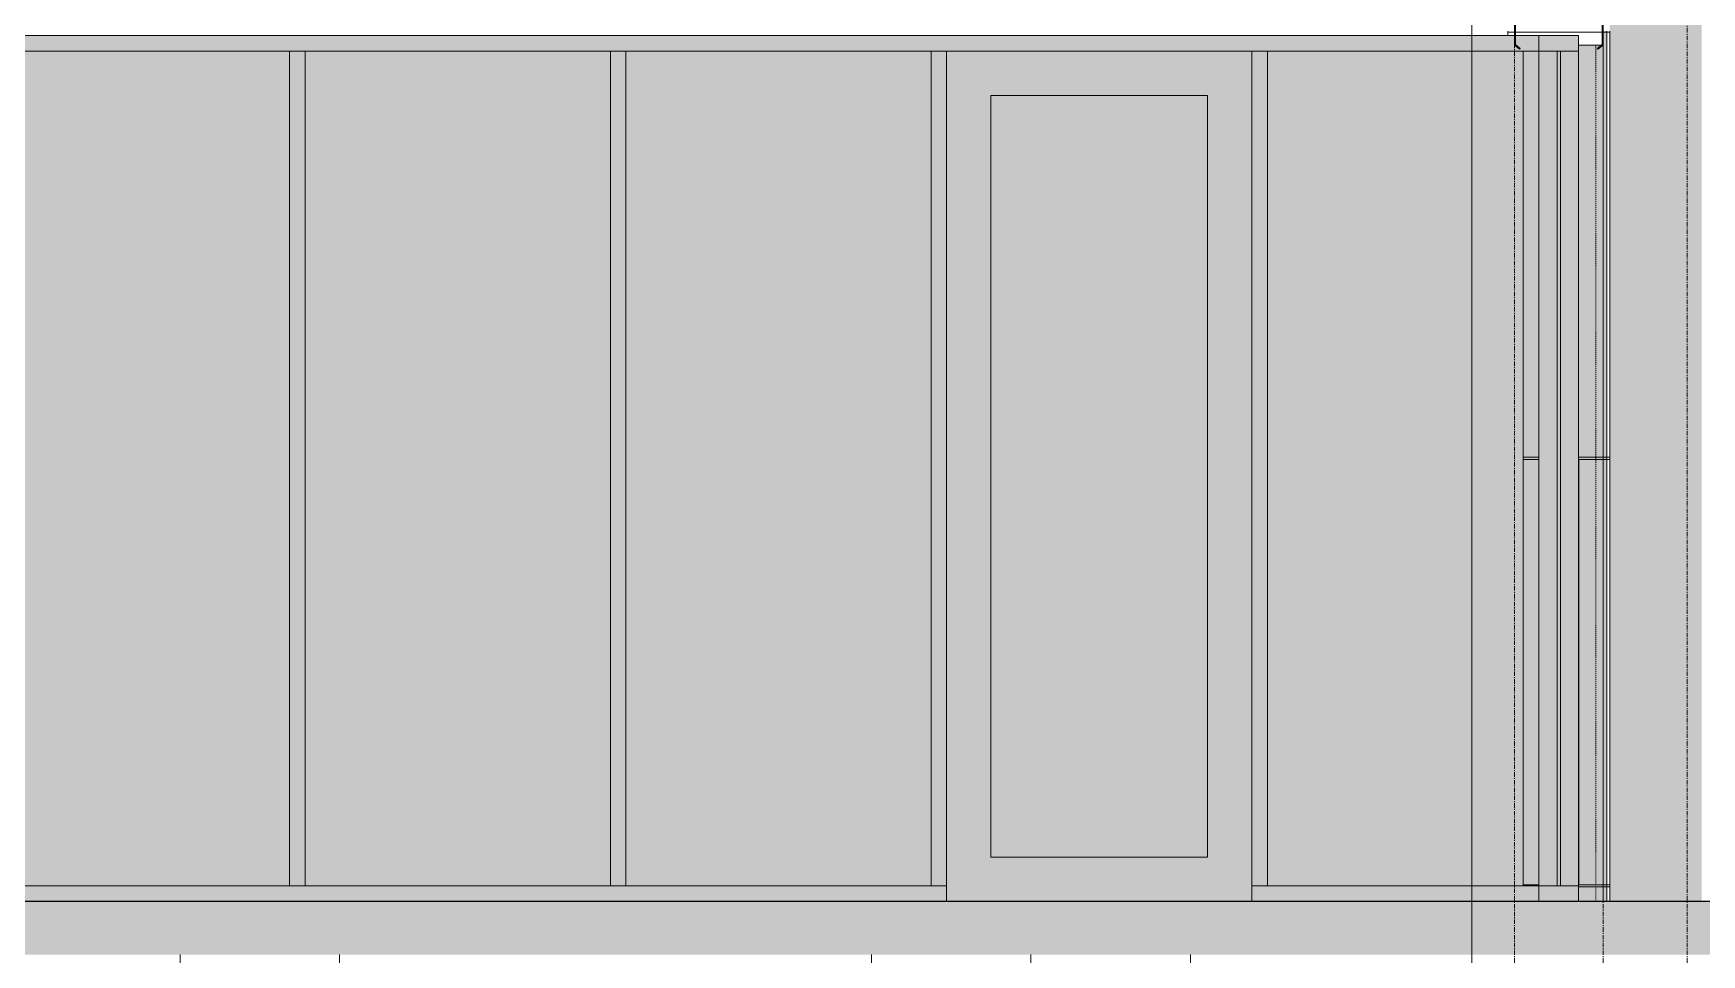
# Model space of a CAD drawing. Header units: inches. Extents: x -23445 to -32, y -314 to 853.
# Drawn here: x -8686.7 to -8498.4, y -6 to 98 of the extents above; entities that cross this region are included whole.
import ezdxf

# ---------------------------------------------------------------- set-up
doc = ezdxf.new("R2010")
doc.units = ezdxf.units.IN
doc.header["$MEASUREMENT"] = 0
doc.linetypes.add('Grid Line 1_2_', pattern=[0.8749999999999999, 0.4999999999999999, -0.125, 0.125, -0.125])
doc.linetypes.add('Hidden 1_8_', pattern=[0.1875, 0.125, -0.06249999999999999])
for name, color, linetype, lineweight in [('A-DOOR', 31, 'Continuous', 9), ('A-FLOR', 192, 'Continuous', 9), ('A-FLOR-LEVL', 51, 'Continuous', 9), ('A-FLOR-PATT', 8, 'Continuous', 25), ('A-GLAZ-CURT', 52, 'Continuous', 9), ('A-GLAZ-CWMG', 51, 'Continuous', 9), ('A-WALL-PATT', 111, 'Continuous', 25), ('C-TOPO', 7, 'Continuous', 9), ('G-ANNO-SYMB', 111, 'Continuous', 9), ('I-WALL', 2, 'Continuous', 9), ('S-BEAM', 12, 'Continuous', 9), ('S-COLS', 52, 'Continuous', 9), ('S-GRID', 1, 'Continuous', 9)]:
    doc.layers.add(name, color=color, linetype=linetype, lineweight=lineweight)

# ---------------------------------------------------------------- blocks, each defined once
blk = doc.blocks.new('Struct_Xcel_Sports Complex_rvt-4-Building Section - North_South looking West _ Fitness Center')
at = {"layer": 'A-FLOR-PATT', "lineweight": 9}
h = blk.add_hatch(dxfattribs=at)
h.set_pattern_fill('FP_51', style=0, pattern_type=2)
h.set_pattern_definition([(49.99999999999999, (-21606.148, 72.082), (55.08540092433552, -4.819842010399984), [5.76, -63.36]), (355, (-21606.148, 72.082), (-10.65568887076341, 57.76853117995548), [4.608000000000001, -50.688]), (100.451, (-21601.557, 71.681), (44.42946763329039, 52.94866132228842), [4.895, -53.848]), (46.184, (-21606.148, 87.44200000000001), (81.96444173651602, -12.71212223907837), [8.64, -95.04]), (96.636, (-21599.317, 86.383), (71.78149636030851, 74.81237833590787), [7.343, -80.77199999999999]), (351.184, (-21606.148, 87.44200000000001), (71.78194683429966, 74.81243234033883), [6.912000000000001, -76.032]), (21, (-21598.468, 83.602), (45.84207144938917, -30.92146111083851), [5.76, -63.36]), (326, (-21598.468, 83.602), (18.68706418402729, 55.69147629738364), [4.608000000000001, -50.688]), (71.45100000000001, (-21594.648, 81.025), (64.52890835799828, 24.77010932808051), [4.895, -53.848]), (37.50000000000001, (-21606.148, 72.082), (0.933894640541661, 25.56681620382889), [2.534, -47.53899999999999, 2.534, -48.922, -50.88]), (37.50000000000001, (-21606.148, 72.082), (0.933894640541661, 25.56681620382889), [-101.53, 2.534, -48.346]), (7.499999999999999, (-21606.148, 72.082), (20.20403996418253, 30.29130269773347), [2.534, -26.803, 2.534, -46.387, -19.392]), (7.499999999999999, (-21606.148, 72.082), (20.20403996418253, 30.29130269773347), [-78.259, 2.534, -16.858]), (327.5, (-21623.274, 72.082), (40.99778450279307, -1.732402627145404), [2.534, -16.666, 2.534, -57.37, -79.488]), (327.5, (-21623.274, 72.082), (40.99778450279307, -1.732402627145404), [-79.104, 2.534, -76.954]), (317.5, (-21630.954, 72.082), (44.78888311775997, 7.687838582048734), [2.534, -22.426, 2.534, -37.248, -56.448]), (317.5, (-21630.954, 72.082), (44.78888311775997, 7.687838582048734), [-64.742, 2.534, -53.91399999999999])])
h.paths.add_polyline_path([(-21132.30281039637, -5.999999999999317), (-21132.30281039637, 6.821210263296961e-13), (-22790.80281039639, 6.821210263296961e-13), (-22790.80281039639, -5.999999999999317), (-21136.0593470893, -5.999999999999317)], flags=0)
at = {"layer": 'A-FLOR', "color": 250, "lineweight": 25}
blk.add_line((-21132.30281039636, 0), (-22790.80281039638, 0), dxfattribs=at)
blk = doc.blocks.new('Girt_C - 10_D-1260059-Building Section - North_South looking West _ Fitness Center')
at = {"layer": 'S-BEAM'}
h = blk.add_hatch(dxfattribs=at)
h.set_pattern_fill('FP_45', color=256, style=0, pattern_type=2)
h.set_pattern_definition([(45, (-21606.148, 72.082), (-19.00703027829439, 19.0070302782944), []), (45, (-21606.148, 100.882), (-19.00703027829439, 19.0070302782944), [])])
h.paths.add_polyline_path([(-22360.12843334904, 96.19668249214355), (-22359.55281039569, 96.67968750000072), (-22359.55281039569, 99.99218749999959), (-22359.66218539569, 99.99628304538628), (-22359.66218539569, 96.73068990011124), (-22360.19873824385, 96.28046860311024)], flags=0)
h.paths.add_polyline_path([(-22368.97827706335, 96.19759679273561), (-22368.90797216854, 96.2813829037023), (-22369.44343539569, 96.73068990011124), (-22369.44343539569, 99.9950558787912), (-22369.55281039569, 99.99218750000095), (-22369.55281039569, 96.67968750000072)], flags=0)
h.paths.add_polyline_path([(-22359.74025394267, 100.0703124999991), (-22359.74031039569, 100.1796874999989), (-22369.36531039569, 100.179687500001), (-22369.36533768225, 100.0703125000012), (-22365.76859708931, 100.0703125000005)], flags=0)
at = {"layer": 'S-BEAM', "lineweight": 15}
for p, q in [((-22369.55281039568, 99.99218749999959), (-22369.55281039568, 96.67968749999939)), ((-22369.44343539568, 96.73068990010995), (-22369.44343539568, 99.99505587879042)), ((-22369.36533768224, 100.0703124999996), (-22359.74025394266, 100.0703124999994)), ((-22359.74031039568, 100.1796874999979), (-22369.36531039568, 100.1796874999994)), ((-22359.66218539568, 99.99628304538496), (-22359.66218539568, 96.73068990010991)), ((-22359.55281039568, 96.67968749999922), (-22359.55281039568, 99.99218749999791)), ((-22369.55281039568, 96.67968749999939), (-22368.97827706334, 96.19759679273449)), ((-22368.90797216853, 96.28138290370053), (-22369.44343539568, 96.73068990010995)), ((-22368.97827706334, 96.19759679273449), (-22368.90797216853, 96.28138290370053)), ((-22359.66218539568, 96.73068990010991), (-22360.19873824385, 96.28046860310886)), ((-22360.19873824385, 96.28046860310886), (-22360.12843334904, 96.19668249214273)), ((-22360.12843334904, 96.19668249214273), (-22359.55281039568, 96.67968749999922))]:
    blk.add_line(p, q, dxfattribs=at)
for centre, radius, start, end in [((-22369.36531039568, 99.99218749999959), 0.1875, 90, 180), ((-22369.36533768224, 99.99216115802633), 0.07815134197554358, 90, 177.8772823821063), ((-22359.74031039568, 99.99218749999791), 0.1875, 0, 90), ((-22359.74025394266, 99.9921337653407), 0.07817873465683078, 3.042361707322381, 90)]:
    blk.add_arc(centre, radius, start, end, dxfattribs=at)
blk = doc.blocks.new('System Panel - Interior Glazing-1220293-Building Section - North_South looking West _ Fitness Center')
at = {"layer": 'A-GLAZ-CURT'}
blk.add_hatch(color=256, dxfattribs=at).paths.add_polyline_path([(-22364.74031039615, 1.750000000000682), (-22364.36531039615, 1.750000000000682), (-22364.36531039615, 96.0000000000009), (-22364.74031039615, 96.0000000000009), (-22364.74031039615, 61.59674978591168)], flags=0)
for p, q in [((-22364.36531039615, 96), (-22364.74031039615, 96)), ((-22364.74031039615, 96), (-22364.74031039615, 1.75)), ((-22364.36531039615, 1.75), (-22364.36531039615, 96)), ((-22364.74031039615, 1.75), (-22364.36531039615, 1.75))]:
    blk.add_line(p, q, dxfattribs=at)
blk = doc.blocks.new('Rectangular Mullion - Interior 1_75_ x 4_5_-1179490-Building Section - North_South looking West _ Fitness Center')
at = {"layer": 'A-GLAZ-CWMG'}
blk.add_hatch(color=256, dxfattribs=at).paths.add_polyline_path([(-22365.7685970893, 96.0000000000009), (-22362.30281039615, 96.0000000000009), (-22362.30281039615, 97.75000000000067), (-22366.80281039615, 97.75000000000067), (-22366.80281039615, 96.0000000000009)], flags=0)
at = {"layer": 'A-GLAZ-CWMG', "lineweight": 13}
for p, q in [((-22362.30281039615, 97.74999999999999), (-22366.80281039615, 97.74999999999999)), ((-22366.80281039615, 97.74999999999999), (-22366.80281039615, 95.99999999999999)), ((-22366.80281039615, 95.99999999999999), (-22362.30281039615, 95.99999999999999)), ((-22362.30281039615, 95.99999999999999), (-22362.30281039615, 97.74999999999999))]:
    blk.add_line(p, q, dxfattribs=at)
blk = doc.blocks.new('Rectangular Mullion - Interior 1_75_ x 4_5_-1305206-Building Section - North_South looking West _ Fitness Center')
at = {"layer": 'A-GLAZ-CWMG'}
blk.add_hatch(color=256, dxfattribs=at).paths.add_polyline_path([(-22362.30281039615, 6.821210263296961e-13), (-22362.30281039615, 1.750000000000455), (-22366.80281039615, 1.750000000000455), (-22366.80281039615, 6.821210263296961e-13)], flags=0)
at = {"layer": 'A-GLAZ-CWMG', "lineweight": 13}
for p, q in [((-22362.30281039615, 1.749999999999996), (-22366.80281039615, 1.749999999999996)), ((-22366.80281039615, 1.749999999999996), (-22366.80281039615, 0)), ((-22366.80281039615, 0), (-22362.30281039615, 0)), ((-22362.30281039615, 0), (-22362.30281039615, 1.749999999999996))]:
    blk.add_line(p, q, dxfattribs=at)
blk = doc.blocks.new('Rectangular Mullion - Interior 1_75_ x 4_5_-1220290-Building Section - North_South looking West _ Fitness Center')
at = {"layer": 'A-GLAZ-CWMG'}
h = blk.add_hatch(color=256, dxfattribs=at)
h.paths.add_polyline_path([(-22364.74031039615, 1.750000000000682), (-22364.74031039615, 96.0000000000009), (-22366.80281039615, 96.0000000000009), (-22366.80281039615, 1.750000000000682)], flags=0)
h.paths.add_polyline_path([(-22364.36531039615, 1.750000000000682), (-22362.30281039615, 1.750000000000682), (-22362.30281039615, 96.0000000000009), (-22364.36531039615, 96.0000000000009), (-22364.36531039615, 61.59674978591168)], flags=0)
for p, q in [((-22366.80281039615, 95.99999999999999), (-22366.80281039615, 1.75)), ((-22362.30281039615, 95.99999999999999), (-22362.30281039615, 1.75))]:
    blk.add_line(p, q, dxfattribs=at)
blk = doc.blocks.new('C-Channel-Column - C10X25-1255483-Building Section - North_South looking West _ Fitness Center')
at = {"layer": 'S-COLS', "linetype": 'Hidden 1_8_'}
blk.add_line((-22360.36323121368, 0), (-22360.36323121368, 96.67968749982596), dxfattribs=at)
blk = doc.blocks.new('System Panel - Interior Glazing-1316223-Building Section - North_South looking West _ Fitness Center')
at = {"layer": 'A-GLAZ-CURT'}
blk.add_hatch(color=256, dxfattribs=at).paths.add_polyline_path([(-22397.42781039616, 1.750000000000682), (-22368.55281039616, 1.750000000000682), (-22368.55281039616, 96.0000000000009), (-22397.42781039616, 96.0000000000009), (-22397.42781039616, 61.59674978591168)], flags=0)
blk.add_line((-22368.55281039616, 1.75), (-22368.55281039616, 95.99999999999997), dxfattribs=at)
blk = doc.blocks.new('Rectangular Mullion - Interior 1_75_ x 4_5_-1316220-Building Section - North_South looking West _ Fitness Center')
at = {"layer": 'A-GLAZ-CWMG'}
blk.add_hatch(color=256, dxfattribs=at).paths.add_polyline_path([(-22399.17781039616, 6.821210263296961e-13), (-22366.80281039616, 6.821210263296961e-13), (-22366.80281039616, 1.750000000000455), (-22399.17781039616, 1.750000000000455)], flags=0)
for p, q in [((-22399.17781039616, 0), (-22399.17781039616, 1.75)), ((-22399.17781039616, 1.75), (-22366.80281039616, 1.75))]:
    blk.add_line(p, q, dxfattribs=at)
blk = doc.blocks.new('System Panel - Interior Glazing-1220306-Building Section - North_South looking West _ Fitness Center')
at = {"layer": 'A-GLAZ-CURT'}
blk.add_hatch(color=256, dxfattribs=at).paths.add_polyline_path([(-22650.74031039616, 1.750000000000682), (-22616.30281039616, 1.750000000000682), (-22616.30281039616, 96.0000000000009), (-22650.74031039616, 96.0000000000009), (-22650.74031039616, 61.59674978591168)], flags=0)
blk = doc.blocks.new('Rectangular Mullion - Interior 1_75_ x 4_5_-1314717-Building Section - North_South looking West _ Fitness Center')
at = {"layer": 'A-GLAZ-CWMG'}
blk.add_hatch(color=256, dxfattribs=at).paths.add_polyline_path([(-22506.86531039616, 6.821210263296961e-13), (-22506.86531039616, 1.750000000000455), (-22543.05281039616, 1.750000000000455), (-22543.05281039616, 6.821210263296961e-13)], flags=0)
blk.add_line((-22543.05281039616, 1.75), (-22506.86531039616, 1.75), dxfattribs=at)
blk = doc.blocks.new('Rectangular Mullion - Interior 1_75_ x 4_5_-1314719-Building Section - North_South looking West _ Fitness Center')
at = {"layer": 'A-GLAZ-CWMG'}
blk.add_hatch(color=256, dxfattribs=at).paths.add_polyline_path([(-22470.67781039616, 96.0000000000009), (-22470.67781039616, 97.75000000000067), (-22506.86531039616, 97.75000000000067), (-22506.86531039616, 96.0000000000009), (-22491.64434708931, 96.0000000000009)], flags=0)
for p, q in [((-22470.67781039616, 97.74999999999999), (-22506.86531039616, 97.74999999999999)), ((-22470.67781039616, 95.99999999999999), (-22506.86531039616, 95.99999999999999))]:
    blk.add_line(p, q, dxfattribs=at)
blk = doc.blocks.new('Rectangular Mullion - Interior 1_75_ x 4_5_-1314720-Building Section - North_South looking West _ Fitness Center')
at = {"layer": 'A-GLAZ-CWMG'}
blk.add_hatch(color=256, dxfattribs=at).paths.add_polyline_path([(-22578.36531039616, 1.750000000000682), (-22578.36531039616, 96.0000000000009), (-22580.11531039616, 96.0000000000009), (-22580.11531039616, 1.750000000000682)], flags=0)
for p, q in [((-22580.11531039616, 95.99999999999999), (-22578.36531039616, 95.99999999999999)), ((-22580.11531039616, 95.99999999999999), (-22580.11531039616, 1.75)), ((-22578.36531039616, 95.99999999999999), (-22578.36531039616, 1.75)), ((-22578.36531039616, 1.75), (-22580.11531039616, 1.75))]:
    blk.add_line(p, q, dxfattribs=at)
blk = doc.blocks.new('Door_Single_Storefront - one-1371409-Building Section - North_South looking West _ Fitness Center')
at = {"layer": 'A-DOOR'}
h = blk.add_hatch(color=256, dxfattribs=at)
h.paths.add_polyline_path([(-22433.61531039616, 6.821210263296961e-13), (-22399.17781039616, 6.821210263296961e-13), (-22399.17781039616, 96.00000000000067), (-22433.61531039616, 96.00000000000067), (-22433.61531039616, 1.750000000000455)], flags=0)
h.paths.add_polyline_path([(-22414.1823470893, 5.000000000000909), (-22428.61531039616, 5.000000000000909), (-22428.61531039616, 91.00000000000112), (-22404.17781039616, 91.00000000000112), (-22404.17781039616, 5.000000000000909)], flags=0)
blk.add_hatch(color=256, dxfattribs=at).paths.add_polyline_path([(-22428.61531039616, 5.000000000000909), (-22404.17781039616, 5.000000000000909), (-22404.17781039616, 91.00000000000112), (-22428.61531039616, 91.00000000000112), (-22428.61531039616, 29.43750000000204)], flags=0)
for p, q in [((-22428.61531039616, 91.00000000000001), (-22428.61531039616, 5.000000000000141)), ((-22428.61531039616, 91.00000000000001), (-22404.17781039616, 91)), ((-22404.17781039616, 5.000000000000131), (-22404.17781039616, 91)), ((-22428.61531039616, 5.000000000000141), (-22404.17781039616, 5.000000000000131))]:
    blk.add_line(p, q, dxfattribs=at)
blk = doc.blocks.new('Rectangular Mullion - Interior 1_75_ x 4_5_-1315442-Building Section - North_South looking West _ Fitness Center')
at = {"layer": 'A-GLAZ-CWMG'}
blk.add_hatch(color=256, dxfattribs=at).paths.add_polyline_path([(-22470.67781039616, 6.821210263296961e-13), (-22433.61531039616, 6.821210263296961e-13), (-22433.61531039616, 1.750000000000455), (-22470.67781039616, 1.750000000000455)], flags=0)
for p, q in [((-22470.67781039616, 1.75), (-22433.61531039616, 1.75)), ((-22433.61531039616, 1.75), (-22433.61531039616, 0))]:
    blk.add_line(p, q, dxfattribs=at)
blk = doc.blocks.new('Rectangular Mullion - Interior 1_75_ x 4_5_-1316222-Building Section - North_South looking West _ Fitness Center')
at = {"layer": 'A-GLAZ-CWMG'}
blk.add_hatch(color=256, dxfattribs=at).paths.add_polyline_path([(-22366.80281039616, 96.0000000000009), (-22366.80281039616, 97.75000000000067), (-22369.44343539568, 97.75000000000067), (-22369.44343539568, 96.73068990011073), (-22368.90797216854, 96.28138290370246), (-22368.97827706335, 96.1975967927351), (-22369.55281039569, 96.73068990011073), (-22369.55281039569, 97.75000000000067), (-22398.30281039616, 97.75000000000067), (-22398.30281039616, 96.0000000000009), (-22368.90797216854, 96.0000000000009)], flags=0)
for p, q in [((-22369.55281039568, 97.74999999999999), (-22398.30281039616, 97.74999999999999)), ((-22366.80281039616, 95.99999999999999), (-22398.30281039616, 95.99999999999999)), ((-22366.80281039616, 97.74999999999999), (-22369.44343539568, 97.74999999999999))]:
    blk.add_line(p, q, dxfattribs=at)

msp = doc.modelspace()

# ---------------------------------------------------------------- hatches: boundary and pattern name
at = {"layer": 'A-WALL-PATT', "lineweight": 9}
h = msp.add_hatch(dxfattribs=at)
h.set_pattern_fill('FP_44', color=256, style=0, pattern_type=2)
h.set_pattern_definition([(90, (-21009.438, -1108), (-193, -193), [48, -145]), (180, (-21009.438, -1108), (-2.363568322354392e-14, -193), [96.25, -96.75]), (270, (-21105.688, -1060), (-193, -193), [48, -145]), (180, (-21009.438, -1060), (-2.363568322354392e-14, -193), [96.25, -96.75]), (270, (-21105.938, -1060), (-193, -193), [48, -145]), (180, (-21105.938, -1060), (-2.363568322354392e-14, -193), [96.25, -96.75]), (90, (-21202.188, -1108), (-193, -193), [48, -145]), (180, (-21105.938, -1108), (-2.363568322354392e-14, -193), [96.25, -96.75]), (90, (-21057.438, -1059.75), (-193, -193), [48, -145]), (180, (-21009.188, -1059.75), (-2.363568322354392e-14, -193), [48.25, -144.75]), (180, (-21009.188, -1011.75), (-2.363568322354392e-14, -193), [48.25, -144.75]), (90, (-21153.938, -1059.75), (-193, -193), [48, -145]), (180, (-21057.688, -1059.75), (-2.363568322354392e-14, -193), [96.25, -96.75]), (270, (-21057.688, -1011.75), (-193, -193), [48, -145]), (180, (-21057.688, -1011.75), (-2.363568322354392e-14, -193), [96.25, -96.75]), (180, (-21154.188, -1059.75), (-2.363568322354392e-14, -193), [48, -145]), (270, (-21154.188, -1011.75), (-193, -193), [48, -145]), (180, (-21154.188, -1011.75), (-2.363568322354392e-14, -193), [48, -145]), (90, (-21009.438, -1011.5), (-193, -193), [48, -145]), (180, (-21009.438, -1011.5), (-2.363568322354392e-14, -193), [96.25, -96.75]), (270, (-21105.688, -963.5), (-193, -193), [48, -145]), (180, (-21009.438, -963.5), (-2.363568322354392e-14, -193), [96.25, -96.75]), (270, (-21105.938, -963.5), (-193, -193), [48, -145]), (180, (-21105.938, -963.5), (-2.363568322354392e-14, -193), [96.25, -96.75]), (270, (-21202.188, -963.5), (-193, -193), [48, -145]), (180, (-21105.938, -1011.5), (-2.363568322354392e-14, -193), [96.25, -96.75]), (90, (-21057.438, -963.25), (-193, -193), [48, -145]), (180, (-21009.188, -963.25), (-2.363568322354392e-14, -193), [48.25, -144.75]), (180, (-21009.188, -915.25), (-2.363568322354392e-14, -193), [48.25, -144.75]), (90, (-21153.938, -963.25), (-193, -193), [48, -145]), (180, (-21057.688, -963.25), (-2.363568322354392e-14, -193), [96.25, -96.75]), (270, (-21057.688, -915.25), (-193, -193), [48, -145]), (180, (-21057.688, -915.25), (-2.363568322354392e-14, -193), [96.25, -96.75]), (180, (-21154.188, -963.25), (-2.363568322354392e-14, -193), [48, -145]), (270, (-21154.188, -915.25), (-193, -193), [48, -145]), (180, (-21154.188, -915.25), (-2.363568322354392e-14, -193), [48, -145])])
h.paths.add_polyline_path([(-8508.807282580703, 6.821210263296961e-13), (-8508.807282580703, 98.2499999999918), (-8509.557282580732, 98.2499999999918), (-8509.557282580732, 96.67968749955183), (-8510.132905533552, 96.19668249214281), (-8510.20321042836, 96.28046860310813), (-8509.666657580197, 96.7306899001105), (-8509.666657580197, 98.2499999999918), (-8519.447907580201, 98.2499999999918), (-8519.447907580201, 97.75000000000044), (-8512.307282580663, 97.75000000000044), (-8512.307282580663, 6.821210263296961e-13)], flags=0)
h.paths.add_polyline_path([(-8516.807282580663, 1.750000000000455), (-8516.807282580663, 96.00000000000067), (-8518.55728258067, 96.00000000000067), (-8518.55728258067, 1.750000000000455)], flags=0)
h.paths.add_polyline_path([(-8520.307282580703, 97.75000000000044), (-8519.557282581001, 97.75000000000044), (-8519.557282581001, 98.2499999999918), (-8520.307282580703, 98.2499999999918)], flags=0)
at = {"layer": 'C-TOPO'}
h = msp.add_hatch(dxfattribs=at)
h.set_pattern_fill('FP_42', color=256, style=0, pattern_type=2)
h.set_pattern_definition([(0, (-21606.148, 72.082), (48, 48), [48, -48]), (0, (-21606.148, 90.08200000000001), (48, 48), [48, -48]), (0, (-21606.148, 108.082), (48, 48), [48, -48]), (90, (-21600.148, 114.082), (-48, 48), [48, -48]), (90, (-21582.148, 114.082), (-48, 48), [48, -48]), (90, (-21564.148, 114.082), (-48, 48), [48, -48])])
h.paths.add_polyline_path([(-9028.95881927382, -99.61925021408841), (-7274.952120807411, -99.61925021408841), (-7274.952120807411, -47.99999999999931), (-7287.307282580881, -47.99999999999931), (-7287.307282580881, -35.99999999999999), (-7282.307282580881, -35.99999999999999), (-7282.307282580881, -5.999999999999317), (-8940.807282580903, -5.999999999999317), (-8940.807282580903, -35.99999999999999), (-8935.807282580903, -35.99999999999999), (-8935.807282580903, -47.99999999999931), (-8953.807282580903, -47.99999999999931), (-8953.807282580903, -35.99999999999999), (-8950.8072825809, -35.99999999999999), (-8950.8072825809, -3.055902197957038e-10), (-9183.882819273818, 6.821210263296961e-13), (-9183.882819273818, -99.61925021408841), (-9032.79518967557, -99.61925021408841)], flags=0)
at = {"layer": 'S-COLS', "lineweight": 5}
h = msp.add_hatch(color=256, dxfattribs=at)
h.paths.add_polyline_path([(-8509.557282580998, 6.821210263296961e-13), (-8509.123688830998, 6.821210263296961e-13), (-8509.123688830998, 98.2499999999918), (-8509.557282580732, 98.2499999999918), (-8509.557282580998, 61.59674978591146)], flags=0)
h.paths.add_polyline_path([(-8509.123688830998, 194.5000000001027), (-8509.123688830998, 335.6987175607905), (-8509.557282580998, 335.6806511545403), (-8509.557282580998, 194.5000000001027)], flags=0)
h = msp.add_hatch(color=256, dxfattribs=at)
h.paths.add_polyline_path([(-8508.605243300772, 6.821210263296961e-13), (-8508.432282580998, 6.821210263296961e-13), (-8508.432282580998, 110.3796783586415), (-8508.807282580743, 110.3796783586415), (-8508.772175174694, 6.821210263296961e-13)], flags=0)
h.paths.add_polyline_path([(-8508.60653844892, 142.3796783586417), (-8508.432282580998, 142.3796783586417), (-8508.433597615054, 335.7274713614547), (-8509.123688830998, 335.6987175607905), (-8509.04972722998, 194.5000000001027), (-8508.807282580736, 194.5000000001027), (-8508.777985705998, 142.3796783586417), (-8508.703233376498, 142.3796783586417)], flags=0)
h = msp.add_hatch(color=256, dxfattribs=at)
h.paths.add_polyline_path([(-8498.432282581001, 6.821210263296961e-13), (-8498.432282581001, 110.3796783586415), (-8508.432282580998, 110.3796783586415), (-8508.432282580998, 6.821210263296961e-13)], flags=0)
h.paths.add_polyline_path([(-8506.090319273819, 142.3796783586417), (-8498.432282581001, 142.3796783586417), (-8498.432282581001, 336.1441928212063), (-8502.864066048536, 335.9595351767268), (-8502.948214698517, 335.7177074466776), (-8502.509646188177, 325.3017451596901), (-8502.2859208773, 324.9334180334799), (-8501.981275913335, 324.8218490555202), (-8500.607585023743, 324.8218490555202), (-8500.592272789017, 324.4543554220731), (-8504.618779073575, 324.2865843268834), (-8504.618779073575, 324.7119530905101), (-8503.149842191156, 324.8218490555202), (-8502.900791765918, 324.9567401119522), (-8502.774892864032, 325.3125691013155), (-8503.208440295086, 335.7177074466837), (-8503.373504523002, 335.9383085736237), (-8508.432282580998, 335.7275261545403), (-8508.432282580998, 142.3796783586417)], flags=0)
h = msp.add_hatch(color=256, dxfattribs=at)
h.paths.add_polyline_path([(-8512.307282580663, 6.821210263296961e-13), (-8509.557282581274, 6.821210263296961e-13), (-8509.557282581274, 96.67968749982673), (-8510.132905533552, 96.19668249214281), (-8510.20321042836, 96.28046860310813), (-8509.727439873968, 96.67968749982673), (-8512.307282580663, 96.67968749982673), (-8512.307282580663, 1.750000000000455)], flags=0)
h.paths.add_polyline_path([(-8516.807282580663, 1.750000000000455), (-8516.807282580663, 96.00000000000067), (-8518.55728258067, 96.00000000000067), (-8518.55728258067, 1.750000000000455)], flags=0)

# ---------------------------------------------------------------- linework, layer by layer
at = {"layer": 'A-FLOR-LEVL', "linetype": 'Grid Line 1_2_'}
msp.add_line((-9377.375575868478, 0), (-6327.091988904238, 0), dxfattribs=at)
at = {"layer": 'G-ANNO-SYMB'}
msp.add_line((-8524.36144062354, 545.1570754422744), (-8524.36144062354, -79.66080684492748), dxfattribs=at)
at = {"layer": 'I-WALL'}
for p, q in [((-8520.307282580703, 97.7499999999993), (-8520.307282580703, 98.24999999999082)), ((-8508.807282580703, 98.24999999999082), (-8508.807282580703, 1.06581410364015e-13))]:
    msp.add_line(p, q, dxfattribs=at)
at = {"layer": 'S-COLS'}
for p, q in [((-8509.123688830998, 98.24999999999116), (-8509.123688830998, 2.98427949019242e-13)), ((-8509.711188357101, 96.67968749982596), (-8512.307282580663, 96.67968749982596)), ((-8509.557282580998, 96.67968749999956), (-8509.557282580998, 2.98427949019242e-13)), ((-8509.55728258127, 96.67968749982596), (-8509.55728258127, 0))]:
    msp.add_line(p, q, dxfattribs=at)
at = {"layer": 'S-GRID', "linetype": 'Grid Line 1_2_'}
for p, q in [((-8519.55728258099, -293.0358781800439), (-8519.55728258099, 738.6570754422744)), ((-8509.557282580994, -293.0358781800439), (-8509.557282580994, 738.6570754422744)), ((-8509.557282580994, -293.0358781800439), (-8509.557282580994, 738.6570754422744)), ((-8500.057282580852, -293.0358781800439), (-8500.057282580852, 738.6570754422744))]:
    msp.add_line(p, q, dxfattribs=at)

# ---------------------------------------------------------------- block references
at = {"color": 90, "lineweight": 5}
msp.add_blockref('Struct_Xcel_Sports Complex_rvt-4-Building Section - North_South looking West _ Fitness Center', (13849.99552781548, 0), dxfattribs=at)
at = {"layer": 'A-DOOR'}
msp.add_blockref('Door_Single_Storefront - one-1371409-Building Section - North_South looking West _ Fitness Center', (13849.99552781548, 0), dxfattribs=at)
at = {"layer": 'A-GLAZ-CURT'}
for name, p in [('System Panel - Interior Glazing-1220306-Building Section - North_South looking West _ Fitness Center', (13958.55802781549, 0)), ('System Panel - Interior Glazing-1220306-Building Section - North_South looking West _ Fitness Center', (13994.74552781549, 0)), ('System Panel - Interior Glazing-1220306-Building Section - North_South looking West _ Fitness Center', (14030.93302781549, 0)), ('System Panel - Interior Glazing-1316223-Building Section - North_South looking West _ Fitness Center', (13849.99552781548, 0)), ('System Panel - Interior Glazing-1220293-Building Section - North_South looking West _ Fitness Center', (13849.99552781548, 0))]:
    msp.add_blockref(name, p, dxfattribs=at)
at = {"layer": 'A-GLAZ-CWMG'}
for name, p in [('Rectangular Mullion - Interior 1_75_ x 4_5_-1314719-Building Section - North_South looking West _ Fitness Center', (13813.80802781376, 0)), ('Rectangular Mullion - Interior 1_75_ x 4_5_-1314720-Building Section - North_South looking West _ Fitness Center', (13922.37052781549, 0)), ('Rectangular Mullion - Interior 1_75_ x 4_5_-1314719-Building Section - North_South looking West _ Fitness Center', (13849.99552781548, 0)), ('Rectangular Mullion - Interior 1_75_ x 4_5_-1314720-Building Section - North_South looking West _ Fitness Center', (13958.55802781549, 0)), ('Rectangular Mullion - Interior 1_75_ x 4_5_-1314719-Building Section - North_South looking West _ Fitness Center', (13886.18302781376, 0)), ('Rectangular Mullion - Interior 1_75_ x 4_5_-1314720-Building Section - North_South looking West _ Fitness Center', (13994.74552781549, 0)), ('Rectangular Mullion - Interior 1_75_ x 4_5_-1314719-Building Section - North_South looking West _ Fitness Center', (13922.37052781548, 0)), ('Rectangular Mullion - Interior 1_75_ x 4_5_-1314720-Building Section - North_South looking West _ Fitness Center', (14030.93302781549, 0)), ('Rectangular Mullion - Interior 1_75_ x 4_5_-1316222-Building Section - North_South looking West _ Fitness Center', (13849.99552781548, 0)), ('Rectangular Mullion - Interior 1_75_ x 4_5_-1179490-Building Section - North_South looking West _ Fitness Center', (13849.99552781548, 0)), ('Rectangular Mullion - Interior 1_75_ x 4_5_-1220290-Building Section - North_South looking West _ Fitness Center', (13849.99552781548, 0)), ('Rectangular Mullion - Interior 1_75_ x 4_5_-1314717-Building Section - North_South looking West _ Fitness Center', (13849.99552781548, 0)), ('Rectangular Mullion - Interior 1_75_ x 4_5_-1314717-Building Section - North_South looking West _ Fitness Center', (13886.1830278172, 0)), ('Rectangular Mullion - Interior 1_75_ x 4_5_-1315442-Building Section - North_South looking West _ Fitness Center', (13849.99552781548, 0)), ('Rectangular Mullion - Interior 1_75_ x 4_5_-1316220-Building Section - North_South looking West _ Fitness Center', (13849.99552781548, 0)), ('Rectangular Mullion - Interior 1_75_ x 4_5_-1305206-Building Section - North_South looking West _ Fitness Center', (13849.99552781548, 0))]:
    msp.add_blockref(name, p, dxfattribs=at)
at = {"layer": 'S-BEAM'}
msp.add_blockref('Girt_C - 10_D-1260059-Building Section - North_South looking West _ Fitness Center', (13849.99552781548, 0), dxfattribs=at)
at = {"layer": 'S-COLS', "linetype": 'Hidden 1_8_'}
msp.add_blockref('C-Channel-Column - C10X25-1255483-Building Section - North_South looking West _ Fitness Center', (13849.99552781548, 0), dxfattribs=at)

doc.saveas('drawing.dxf')
